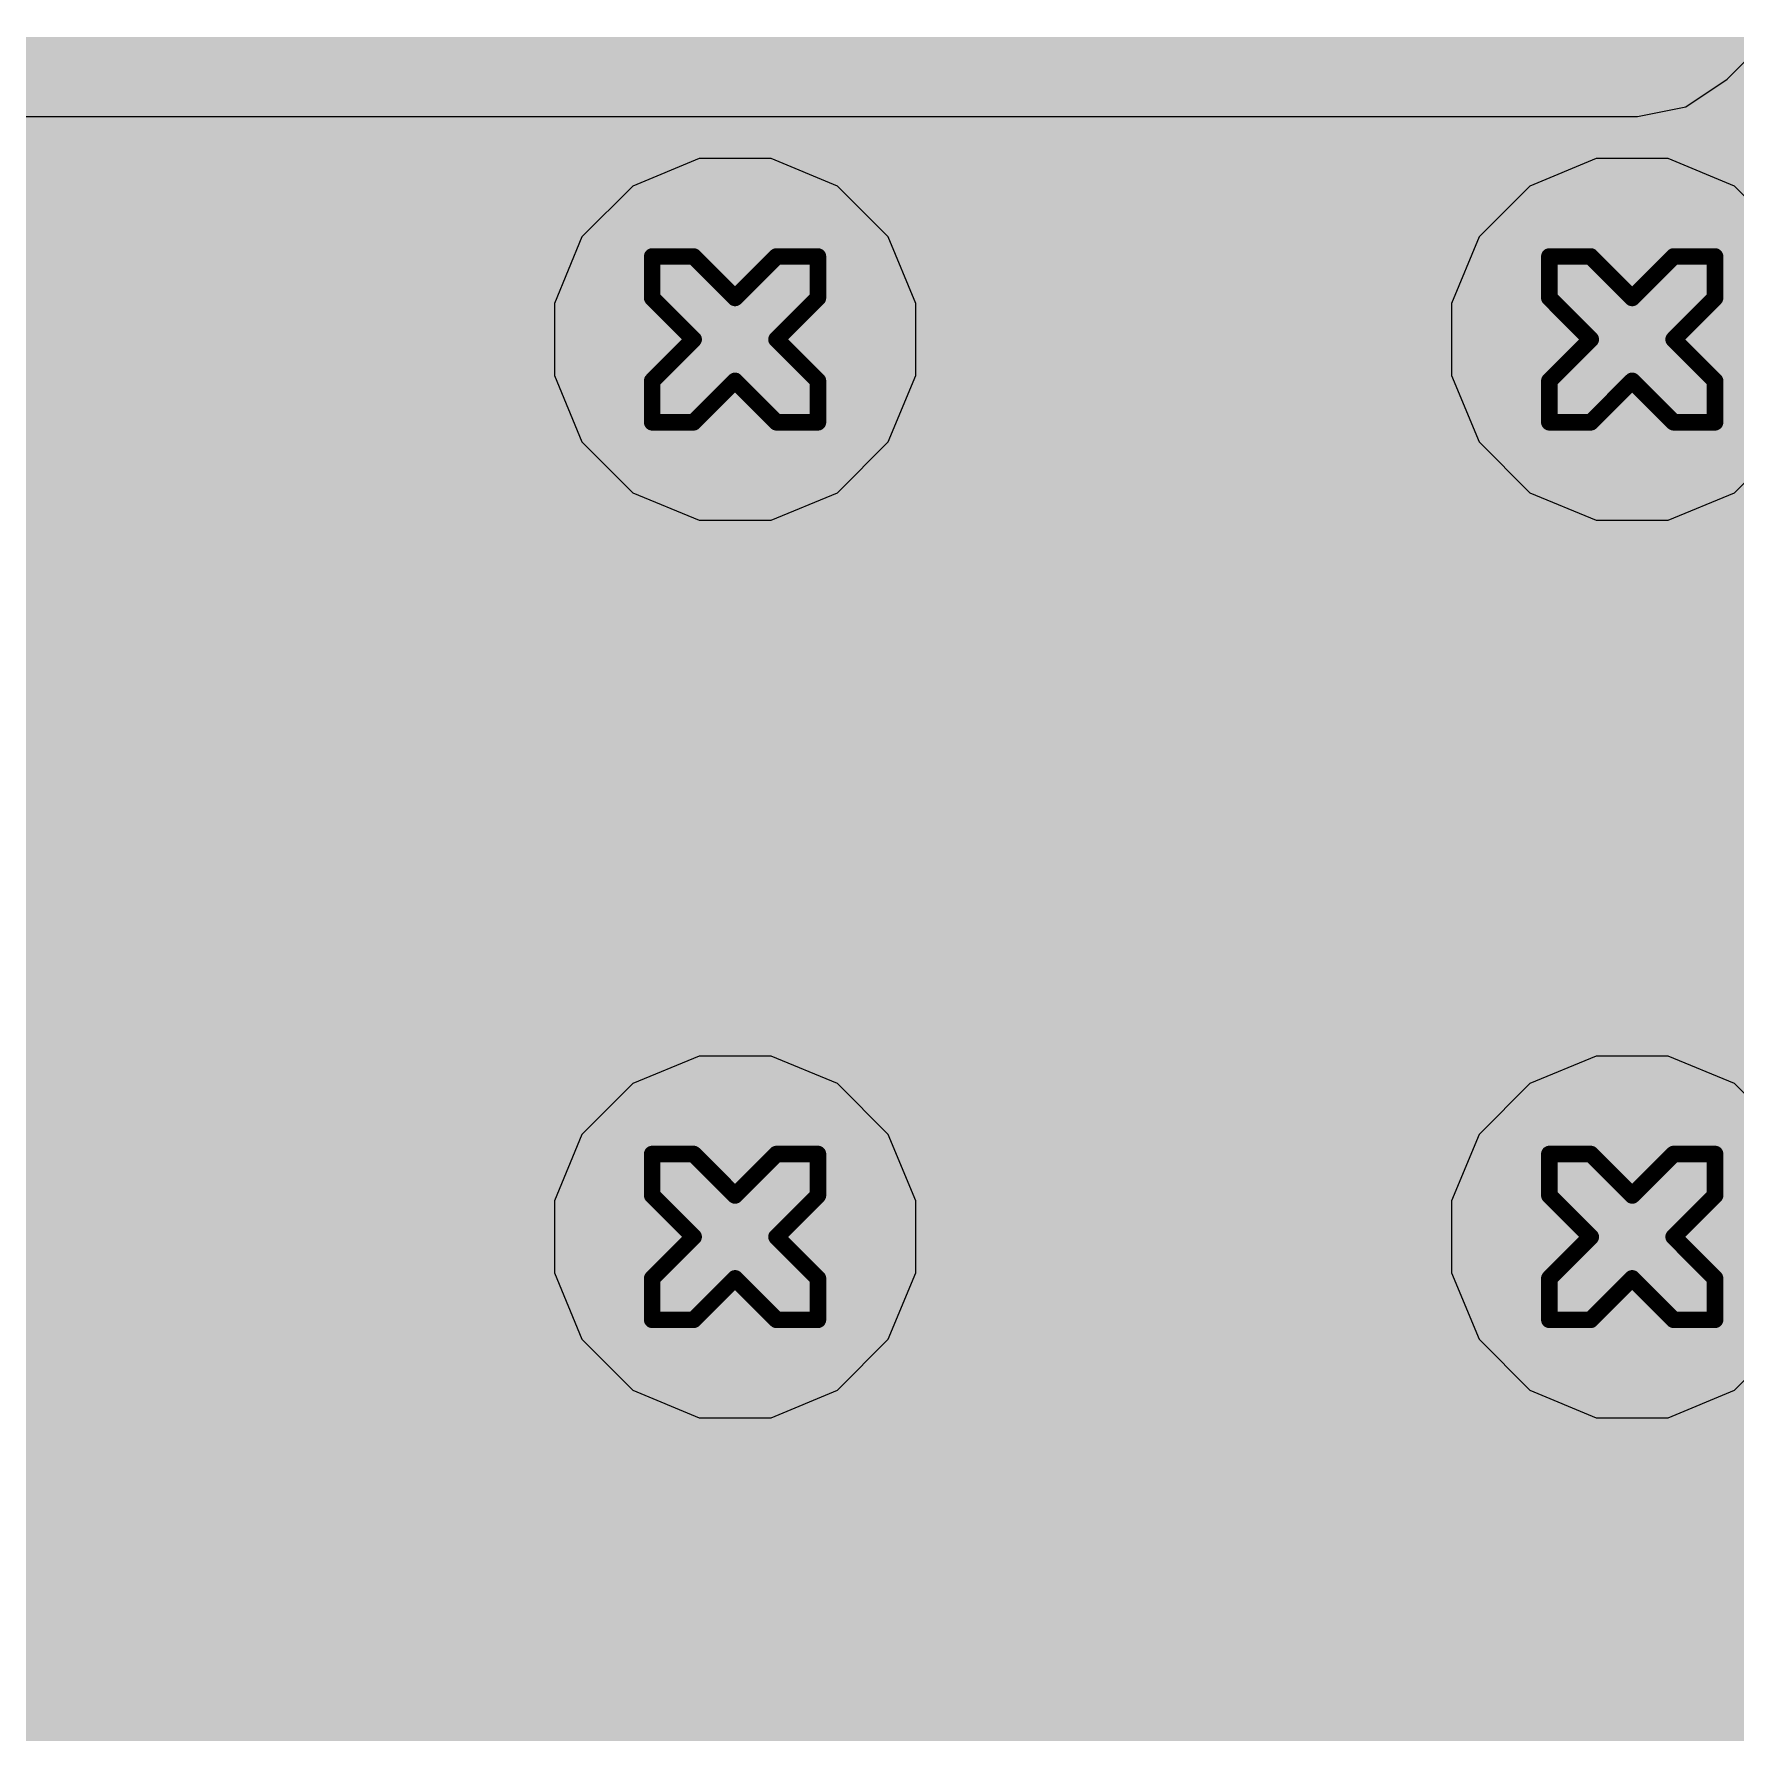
# Model space of a CAD drawing. Header units: inches. Extents: x -11 to 5379, y 0 to 5429.
# Drawn here: x 200.06 to 205.27, y 39.34 to 44.54 of the extents above; entities that cross this region are included whole.
import ezdxf

# ---------------------------------------------------------------- set-up
doc = ezdxf.new("R2010")
doc.units = ezdxf.units.IN
for name, color, linetype in [('Bottom Layer', 5, 'Continuous'), ('Drill Drawing', 1, 'Continuous'), ('GND', 16, 'Continuous'), ('PWR', 76, 'Continuous'), ('Top Layer', 1, 'Continuous'), ('Top Paste', 8, 'Continuous'), ('Top Solder', 216, 'Continuous'), ('Via Holes', 16, 'Continuous')]:
    doc.layers.add(name, color=color, linetype=linetype)

# ---------------------------------------------------------------- blocks, each defined once
blk = doc.blocks.new('QFN_64_EP_9_9__155')
at = {"layer": 'Top Layer'}
blk.add_hatch(color=1, dxfattribs=at).paths.add_polyline_path([(3.575, -3.575), (-3.575, -3.575), (-3.575, 3.575), (3.575, 3.575)])
at = {"layer": 'Top Paste'}
blk.add_hatch(color=8, dxfattribs=at).paths.add_polyline_path([(3.575, -3.575), (-3.575, -3.575), (-3.575, 3.575), (3.575, 3.575)])
at = {"layer": 'Top Solder'}
blk.add_hatch(color=216, dxfattribs=at).paths.add_polyline_path([(3.6766, -3.6766), (-3.6766, -3.6766), (-3.6766, 3.6766), (3.6766, 3.6766)])

msp = doc.modelspace()

# ---------------------------------------------------------------- hatches: boundary and pattern name
at = {"layer": 'Bottom Layer'}
h = msp.add_hatch(color=5, dxfattribs=at)
edge = h.paths.add_edge_path()
edge.add_arc((202.2067, 43.607), 0.3, 0, 360)
h = msp.add_hatch(color=5, dxfattribs=at)
edge = h.paths.add_edge_path()
edge.add_arc((204.9567, 43.607), 0.3, 0, 360)
h = msp.add_hatch(color=5, dxfattribs=at)
edge = h.paths.add_edge_path()
edge.add_arc((202.2067, 40.857), 0.3, 0, 360)
h = msp.add_hatch(color=5, dxfattribs=at)
edge = h.paths.add_edge_path()
edge.add_arc((204.9567, 40.857), 0.3, 0, 360)
at = {"layer": 'GND'}
h = msp.add_hatch(color=16, dxfattribs=at)
edge = h.paths.add_edge_path()
edge.add_arc((202.2067, 43.607), 0.3, 0, 360)
h = msp.add_hatch(color=16, dxfattribs=at)
edge = h.paths.add_edge_path()
edge.add_arc((204.9567, 43.607), 0.3, 0, 360)
h = msp.add_hatch(color=16, dxfattribs=at)
edge = h.paths.add_edge_path()
edge.add_arc((202.2067, 40.857), 0.3, 0, 360)
h = msp.add_hatch(color=16, dxfattribs=at)
edge = h.paths.add_edge_path()
edge.add_arc((204.9567, 40.857), 0.3, 0, 360)
at = {"layer": 'PWR'}
h = msp.add_hatch(color=76, dxfattribs=at)
edge = h.paths.add_edge_path()
edge.add_arc((202.2067, 43.607), 0.3, 0, 360)
h = msp.add_hatch(color=76, dxfattribs=at)
edge = h.paths.add_edge_path()
edge.add_arc((204.9567, 43.607), 0.3, 0, 360)
h = msp.add_hatch(color=76, dxfattribs=at)
edge = h.paths.add_edge_path()
edge.add_arc((202.2067, 40.857), 0.3, 0, 360)
h = msp.add_hatch(color=76, dxfattribs=at)
edge = h.paths.add_edge_path()
edge.add_arc((204.9567, 40.857), 0.3, 0, 360)
at = {"layer": 'Top Layer'}
h = msp.add_hatch(color=1, dxfattribs=at)
edge = h.paths.add_edge_path()
edge.add_arc((202.2067, 43.607), 0.3, 0, 360)
h = msp.add_hatch(color=1, dxfattribs=at)
edge = h.paths.add_edge_path()
edge.add_arc((204.9567, 43.607), 0.3, 0, 360)
h = msp.add_hatch(color=1, dxfattribs=at)
edge = h.paths.add_edge_path()
edge.add_arc((202.2067, 40.857), 0.3, 0, 360)
h = msp.add_hatch(color=1, dxfattribs=at)
edge = h.paths.add_edge_path()
edge.add_arc((204.9567, 40.857), 0.3, 0, 360)
at = {"layer": 'Via Holes'}
h = msp.add_hatch(color=7, dxfattribs=at)
edge = h.paths.add_edge_path()
edge.add_arc((202.2067, 43.607), 0.15, 0, 360)
h = msp.add_hatch(color=7, dxfattribs=at)
edge = h.paths.add_edge_path()
edge.add_arc((204.9567, 43.607), 0.15, 0, 360)
h = msp.add_hatch(color=7, dxfattribs=at)
edge = h.paths.add_edge_path()
edge.add_arc((202.2067, 40.857), 0.15, 0, 360)
h = msp.add_hatch(color=7, dxfattribs=at)
edge = h.paths.add_edge_path()
edge.add_arc((204.9567, 40.857), 0.15, 0, 360)

# ---------------------------------------------------------------- linework, layer by layer
at = {"layer": 'Bottom Layer'}
for p, q in [((205.2473, 44.4039), (206.1064, 45.263)), ((205.1213, 44.3197), (205.2473, 44.4039)), ((204.9726, 44.2901), (205.1213, 44.3197)), ((199.4985, 44.2901), (204.9726, 44.2901))]:
    msp.add_line(p, q, dxfattribs=at)
at = {"layer": 'Drill Drawing'}
for points in [[(201.9527, 43.734, 0.0508, 0.0508, 0), (201.9527, 43.861, 0.0508, 0.0508, 0)], [(201.9527, 43.861, 0.0508, 0.0508, 0), (202.0797, 43.861, 0.0508, 0.0508, 0)], [(202.0797, 43.861, 0.0508, 0.0508, 0), (202.2067, 43.734, 0.0508, 0.0508, 0)], [(202.2067, 43.734, 0.0508, 0.0508, 0), (202.3337, 43.861, 0.0508, 0.0508, 0)], [(202.3337, 43.861, 0.0508, 0.0508, 0), (202.4607, 43.861, 0.0508, 0.0508, 0)], [(202.4607, 43.734, 0.0508, 0.0508, 0), (202.4607, 43.861, 0.0508, 0.0508, 0)], [(204.7027, 43.734, 0.0508, 0.0508, 0), (204.7027, 43.861, 0.0508, 0.0508, 0)], [(204.7027, 43.861, 0.0508, 0.0508, 0), (204.8297, 43.861, 0.0508, 0.0508, 0)], [(204.8297, 43.861, 0.0508, 0.0508, 0), (204.9567, 43.734, 0.0508, 0.0508, 0)], [(204.9567, 43.734, 0.0508, 0.0508, 0), (205.0837, 43.861, 0.0508, 0.0508, 0)], [(205.0837, 43.861, 0.0508, 0.0508, 0), (205.2107, 43.861, 0.0508, 0.0508, 0)], [(205.2107, 43.734, 0.0508, 0.0508, 0), (205.2107, 43.861, 0.0508, 0.0508, 0)], [(201.9527, 43.734, 0.0508, 0.0508, 0), (202.0797, 43.607, 0.0508, 0.0508, 0)], [(202.3337, 43.607, 0.0508, 0.0508, 0), (202.4607, 43.734, 0.0508, 0.0508, 0)], [(204.7027, 43.734, 0.0508, 0.0508, 0), (204.8297, 43.607, 0.0508, 0.0508, 0)], [(205.0837, 43.607, 0.0508, 0.0508, 0), (205.2107, 43.734, 0.0508, 0.0508, 0)], [(201.9527, 43.48, 0.0508, 0.0508, 0), (202.0797, 43.607, 0.0508, 0.0508, 0)], [(202.3337, 43.607, 0.0508, 0.0508, 0), (202.4607, 43.48, 0.0508, 0.0508, 0)], [(204.7027, 43.48, 0.0508, 0.0508, 0), (204.8297, 43.607, 0.0508, 0.0508, 0)], [(205.0837, 43.607, 0.0508, 0.0508, 0), (205.2107, 43.48, 0.0508, 0.0508, 0)], [(201.9527, 43.353, 0.0508, 0.0508, 0), (201.9527, 43.48, 0.0508, 0.0508, 0)], [(202.0797, 43.353, 0.0508, 0.0508, 0), (202.2067, 43.48, 0.0508, 0.0508, 0)], [(202.2067, 43.48, 0.0508, 0.0508, 0), (202.3337, 43.353, 0.0508, 0.0508, 0)], [(202.4607, 43.353, 0.0508, 0.0508, 0), (202.4607, 43.48, 0.0508, 0.0508, 0)], [(204.7027, 43.353, 0.0508, 0.0508, 0), (204.7027, 43.48, 0.0508, 0.0508, 0)], [(204.8297, 43.353, 0.0508, 0.0508, 0), (204.9567, 43.48, 0.0508, 0.0508, 0)], [(204.9567, 43.48, 0.0508, 0.0508, 0), (205.0837, 43.353, 0.0508, 0.0508, 0)], [(205.2107, 43.353, 0.0508, 0.0508, 0), (205.2107, 43.48, 0.0508, 0.0508, 0)], [(201.9527, 43.353, 0.0508, 0.0508, 0), (202.0797, 43.353, 0.0508, 0.0508, 0)], [(202.3337, 43.353, 0.0508, 0.0508, 0), (202.4607, 43.353, 0.0508, 0.0508, 0)], [(204.7027, 43.353, 0.0508, 0.0508, 0), (204.8297, 43.353, 0.0508, 0.0508, 0)], [(205.0837, 43.353, 0.0508, 0.0508, 0), (205.2107, 43.353, 0.0508, 0.0508, 0)], [(201.9527, 40.984, 0.0508, 0.0508, 0), (201.9527, 41.111, 0.0508, 0.0508, 0)], [(201.9527, 41.111, 0.0508, 0.0508, 0), (202.0797, 41.111, 0.0508, 0.0508, 0)], [(202.0797, 41.111, 0.0508, 0.0508, 0), (202.2067, 40.984, 0.0508, 0.0508, 0)], [(202.2067, 40.984, 0.0508, 0.0508, 0), (202.3337, 41.111, 0.0508, 0.0508, 0)], [(202.3337, 41.111, 0.0508, 0.0508, 0), (202.4607, 41.111, 0.0508, 0.0508, 0)], [(202.4607, 40.984, 0.0508, 0.0508, 0), (202.4607, 41.111, 0.0508, 0.0508, 0)], [(204.7027, 40.984, 0.0508, 0.0508, 0), (204.7027, 41.111, 0.0508, 0.0508, 0)], [(204.7027, 41.111, 0.0508, 0.0508, 0), (204.8297, 41.111, 0.0508, 0.0508, 0)], [(204.8297, 41.111, 0.0508, 0.0508, 0), (204.9567, 40.984, 0.0508, 0.0508, 0)], [(204.9567, 40.984, 0.0508, 0.0508, 0), (205.0837, 41.111, 0.0508, 0.0508, 0)], [(205.0837, 41.111, 0.0508, 0.0508, 0), (205.2107, 41.111, 0.0508, 0.0508, 0)], [(205.2107, 40.984, 0.0508, 0.0508, 0), (205.2107, 41.111, 0.0508, 0.0508, 0)], [(201.9527, 40.984, 0.0508, 0.0508, 0), (202.0797, 40.857, 0.0508, 0.0508, 0)], [(202.3337, 40.857, 0.0508, 0.0508, 0), (202.4607, 40.984, 0.0508, 0.0508, 0)], [(204.7027, 40.984, 0.0508, 0.0508, 0), (204.8297, 40.857, 0.0508, 0.0508, 0)], [(205.0837, 40.857, 0.0508, 0.0508, 0), (205.2107, 40.984, 0.0508, 0.0508, 0)], [(201.9527, 40.73, 0.0508, 0.0508, 0), (202.0797, 40.857, 0.0508, 0.0508, 0)], [(202.3337, 40.857, 0.0508, 0.0508, 0), (202.4607, 40.73, 0.0508, 0.0508, 0)], [(204.7027, 40.73, 0.0508, 0.0508, 0), (204.8297, 40.857, 0.0508, 0.0508, 0)], [(205.0837, 40.857, 0.0508, 0.0508, 0), (205.2107, 40.73, 0.0508, 0.0508, 0)], [(201.9527, 40.603, 0.0508, 0.0508, 0), (201.9527, 40.73, 0.0508, 0.0508, 0)], [(202.0797, 40.603, 0.0508, 0.0508, 0), (202.2067, 40.73, 0.0508, 0.0508, 0)], [(202.2067, 40.73, 0.0508, 0.0508, 0), (202.3337, 40.603, 0.0508, 0.0508, 0)], [(202.4607, 40.603, 0.0508, 0.0508, 0), (202.4607, 40.73, 0.0508, 0.0508, 0)], [(204.7027, 40.603, 0.0508, 0.0508, 0), (204.7027, 40.73, 0.0508, 0.0508, 0)], [(204.8297, 40.603, 0.0508, 0.0508, 0), (204.9567, 40.73, 0.0508, 0.0508, 0)], [(204.9567, 40.73, 0.0508, 0.0508, 0), (205.0837, 40.603, 0.0508, 0.0508, 0)], [(205.2107, 40.603, 0.0508, 0.0508, 0), (205.2107, 40.73, 0.0508, 0.0508, 0)], [(201.9527, 40.603, 0.0508, 0.0508, 0), (202.0797, 40.603, 0.0508, 0.0508, 0)], [(202.3337, 40.603, 0.0508, 0.0508, 0), (202.4607, 40.603, 0.0508, 0.0508, 0)], [(204.7027, 40.603, 0.0508, 0.0508, 0), (204.8297, 40.603, 0.0508, 0.0508, 0)], [(205.0837, 40.603, 0.0508, 0.0508, 0), (205.2107, 40.603, 0.0508, 0.0508, 0)]]:
    msp.add_lwpolyline(points, format="xyseb", dxfattribs=at)
for points in [[(201.94, 43.861, 0.0254, 0.0254, 1), (201.9654, 43.861, 0.0254, 0.0254, 1)], [(201.94, 43.861, 0.0254, 0.0254, 1), (201.9654, 43.861, 0.0254, 0.0254, 1)], [(202.067, 43.861, 0.0254, 0.0254, 1), (202.0924, 43.861, 0.0254, 0.0254, 1)], [(202.067, 43.861, 0.0254, 0.0254, 1), (202.0924, 43.861, 0.0254, 0.0254, 1)], [(202.321, 43.861, 0.0254, 0.0254, 1), (202.3464, 43.861, 0.0254, 0.0254, 1)], [(202.321, 43.861, 0.0254, 0.0254, 1), (202.3464, 43.861, 0.0254, 0.0254, 1)], [(202.448, 43.861, 0.0254, 0.0254, 1), (202.4734, 43.861, 0.0254, 0.0254, 1)], [(202.448, 43.861, 0.0254, 0.0254, 1), (202.4734, 43.861, 0.0254, 0.0254, 1)], [(204.69, 43.861, 0.0254, 0.0254, 1), (204.7154, 43.861, 0.0254, 0.0254, 1)], [(204.69, 43.861, 0.0254, 0.0254, 1), (204.7154, 43.861, 0.0254, 0.0254, 1)], [(204.817, 43.861, 0.0254, 0.0254, 1), (204.8424, 43.861, 0.0254, 0.0254, 1)], [(204.817, 43.861, 0.0254, 0.0254, 1), (204.8424, 43.861, 0.0254, 0.0254, 1)], [(205.071, 43.861, 0.0254, 0.0254, 1), (205.0964, 43.861, 0.0254, 0.0254, 1)], [(205.071, 43.861, 0.0254, 0.0254, 1), (205.0964, 43.861, 0.0254, 0.0254, 1)], [(205.198, 43.861, 0.0254, 0.0254, 1), (205.2234, 43.861, 0.0254, 0.0254, 1)], [(205.198, 43.861, 0.0254, 0.0254, 1), (205.2234, 43.861, 0.0254, 0.0254, 1)], [(201.94, 43.734, 0.0254, 0.0254, 1), (201.9654, 43.734, 0.0254, 0.0254, 1)], [(201.94, 43.734, 0.0254, 0.0254, 1), (201.9654, 43.734, 0.0254, 0.0254, 1)], [(202.194, 43.734, 0.0254, 0.0254, 1), (202.2194, 43.734, 0.0254, 0.0254, 1)], [(202.194, 43.734, 0.0254, 0.0254, 1), (202.2194, 43.734, 0.0254, 0.0254, 1)], [(202.448, 43.734, 0.0254, 0.0254, 1), (202.4734, 43.734, 0.0254, 0.0254, 1)], [(202.448, 43.734, 0.0254, 0.0254, 1), (202.4734, 43.734, 0.0254, 0.0254, 1)], [(204.69, 43.734, 0.0254, 0.0254, 1), (204.7154, 43.734, 0.0254, 0.0254, 1)], [(204.69, 43.734, 0.0254, 0.0254, 1), (204.7154, 43.734, 0.0254, 0.0254, 1)], [(204.944, 43.734, 0.0254, 0.0254, 1), (204.9694, 43.734, 0.0254, 0.0254, 1)], [(204.944, 43.734, 0.0254, 0.0254, 1), (204.9694, 43.734, 0.0254, 0.0254, 1)], [(205.198, 43.734, 0.0254, 0.0254, 1), (205.2234, 43.734, 0.0254, 0.0254, 1)], [(205.198, 43.734, 0.0254, 0.0254, 1), (205.2234, 43.734, 0.0254, 0.0254, 1)], [(202.067, 43.607, 0.0254, 0.0254, 1), (202.0924, 43.607, 0.0254, 0.0254, 1)], [(202.067, 43.607, 0.0254, 0.0254, 1), (202.0924, 43.607, 0.0254, 0.0254, 1)], [(202.321, 43.607, 0.0254, 0.0254, 1), (202.3464, 43.607, 0.0254, 0.0254, 1)], [(202.321, 43.607, 0.0254, 0.0254, 1), (202.3464, 43.607, 0.0254, 0.0254, 1)], [(204.817, 43.607, 0.0254, 0.0254, 1), (204.8424, 43.607, 0.0254, 0.0254, 1)], [(204.817, 43.607, 0.0254, 0.0254, 1), (204.8424, 43.607, 0.0254, 0.0254, 1)], [(205.071, 43.607, 0.0254, 0.0254, 1), (205.0964, 43.607, 0.0254, 0.0254, 1)], [(205.071, 43.607, 0.0254, 0.0254, 1), (205.0964, 43.607, 0.0254, 0.0254, 1)], [(201.94, 43.48, 0.0254, 0.0254, 1), (201.9654, 43.48, 0.0254, 0.0254, 1)], [(201.94, 43.48, 0.0254, 0.0254, 1), (201.9654, 43.48, 0.0254, 0.0254, 1)], [(202.194, 43.48, 0.0254, 0.0254, 1), (202.2194, 43.48, 0.0254, 0.0254, 1)], [(202.194, 43.48, 0.0254, 0.0254, 1), (202.2194, 43.48, 0.0254, 0.0254, 1)], [(202.448, 43.48, 0.0254, 0.0254, 1), (202.4734, 43.48, 0.0254, 0.0254, 1)], [(202.448, 43.48, 0.0254, 0.0254, 1), (202.4734, 43.48, 0.0254, 0.0254, 1)], [(204.69, 43.48, 0.0254, 0.0254, 1), (204.7154, 43.48, 0.0254, 0.0254, 1)], [(204.69, 43.48, 0.0254, 0.0254, 1), (204.7154, 43.48, 0.0254, 0.0254, 1)], [(204.944, 43.48, 0.0254, 0.0254, 1), (204.9694, 43.48, 0.0254, 0.0254, 1)], [(204.944, 43.48, 0.0254, 0.0254, 1), (204.9694, 43.48, 0.0254, 0.0254, 1)], [(205.198, 43.48, 0.0254, 0.0254, 1), (205.2234, 43.48, 0.0254, 0.0254, 1)], [(205.198, 43.48, 0.0254, 0.0254, 1), (205.2234, 43.48, 0.0254, 0.0254, 1)], [(201.94, 43.353, 0.0254, 0.0254, 1), (201.9654, 43.353, 0.0254, 0.0254, 1)], [(201.94, 43.353, 0.0254, 0.0254, 1), (201.9654, 43.353, 0.0254, 0.0254, 1)], [(202.067, 43.353, 0.0254, 0.0254, 1), (202.0924, 43.353, 0.0254, 0.0254, 1)], [(202.067, 43.353, 0.0254, 0.0254, 1), (202.0924, 43.353, 0.0254, 0.0254, 1)], [(202.321, 43.353, 0.0254, 0.0254, 1), (202.3464, 43.353, 0.0254, 0.0254, 1)], [(202.321, 43.353, 0.0254, 0.0254, 1), (202.3464, 43.353, 0.0254, 0.0254, 1)], [(202.448, 43.353, 0.0254, 0.0254, 1), (202.4734, 43.353, 0.0254, 0.0254, 1)], [(202.448, 43.353, 0.0254, 0.0254, 1), (202.4734, 43.353, 0.0254, 0.0254, 1)], [(204.69, 43.353, 0.0254, 0.0254, 1), (204.7154, 43.353, 0.0254, 0.0254, 1)], [(204.69, 43.353, 0.0254, 0.0254, 1), (204.7154, 43.353, 0.0254, 0.0254, 1)], [(204.817, 43.353, 0.0254, 0.0254, 1), (204.8424, 43.353, 0.0254, 0.0254, 1)], [(204.817, 43.353, 0.0254, 0.0254, 1), (204.8424, 43.353, 0.0254, 0.0254, 1)], [(205.071, 43.353, 0.0254, 0.0254, 1), (205.0964, 43.353, 0.0254, 0.0254, 1)], [(205.071, 43.353, 0.0254, 0.0254, 1), (205.0964, 43.353, 0.0254, 0.0254, 1)], [(205.198, 43.353, 0.0254, 0.0254, 1), (205.2234, 43.353, 0.0254, 0.0254, 1)], [(205.198, 43.353, 0.0254, 0.0254, 1), (205.2234, 43.353, 0.0254, 0.0254, 1)], [(201.94, 41.111, 0.0254, 0.0254, 1), (201.9654, 41.111, 0.0254, 0.0254, 1)], [(201.94, 41.111, 0.0254, 0.0254, 1), (201.9654, 41.111, 0.0254, 0.0254, 1)], [(202.067, 41.111, 0.0254, 0.0254, 1), (202.0924, 41.111, 0.0254, 0.0254, 1)], [(202.067, 41.111, 0.0254, 0.0254, 1), (202.0924, 41.111, 0.0254, 0.0254, 1)], [(202.321, 41.111, 0.0254, 0.0254, 1), (202.3464, 41.111, 0.0254, 0.0254, 1)], [(202.321, 41.111, 0.0254, 0.0254, 1), (202.3464, 41.111, 0.0254, 0.0254, 1)], [(202.448, 41.111, 0.0254, 0.0254, 1), (202.4734, 41.111, 0.0254, 0.0254, 1)], [(202.448, 41.111, 0.0254, 0.0254, 1), (202.4734, 41.111, 0.0254, 0.0254, 1)], [(204.69, 41.111, 0.0254, 0.0254, 1), (204.7154, 41.111, 0.0254, 0.0254, 1)], [(204.69, 41.111, 0.0254, 0.0254, 1), (204.7154, 41.111, 0.0254, 0.0254, 1)], [(204.817, 41.111, 0.0254, 0.0254, 1), (204.8424, 41.111, 0.0254, 0.0254, 1)], [(204.817, 41.111, 0.0254, 0.0254, 1), (204.8424, 41.111, 0.0254, 0.0254, 1)], [(205.071, 41.111, 0.0254, 0.0254, 1), (205.0964, 41.111, 0.0254, 0.0254, 1)], [(205.071, 41.111, 0.0254, 0.0254, 1), (205.0964, 41.111, 0.0254, 0.0254, 1)], [(205.198, 41.111, 0.0254, 0.0254, 1), (205.2234, 41.111, 0.0254, 0.0254, 1)], [(205.198, 41.111, 0.0254, 0.0254, 1), (205.2234, 41.111, 0.0254, 0.0254, 1)], [(201.94, 40.984, 0.0254, 0.0254, 1), (201.9654, 40.984, 0.0254, 0.0254, 1)], [(201.94, 40.984, 0.0254, 0.0254, 1), (201.9654, 40.984, 0.0254, 0.0254, 1)], [(202.194, 40.984, 0.0254, 0.0254, 1), (202.2194, 40.984, 0.0254, 0.0254, 1)], [(202.194, 40.984, 0.0254, 0.0254, 1), (202.2194, 40.984, 0.0254, 0.0254, 1)], [(202.448, 40.984, 0.0254, 0.0254, 1), (202.4734, 40.984, 0.0254, 0.0254, 1)], [(202.448, 40.984, 0.0254, 0.0254, 1), (202.4734, 40.984, 0.0254, 0.0254, 1)], [(204.69, 40.984, 0.0254, 0.0254, 1), (204.7154, 40.984, 0.0254, 0.0254, 1)], [(204.69, 40.984, 0.0254, 0.0254, 1), (204.7154, 40.984, 0.0254, 0.0254, 1)], [(204.944, 40.984, 0.0254, 0.0254, 1), (204.9694, 40.984, 0.0254, 0.0254, 1)], [(204.944, 40.984, 0.0254, 0.0254, 1), (204.9694, 40.984, 0.0254, 0.0254, 1)], [(205.198, 40.984, 0.0254, 0.0254, 1), (205.2234, 40.984, 0.0254, 0.0254, 1)], [(205.198, 40.984, 0.0254, 0.0254, 1), (205.2234, 40.984, 0.0254, 0.0254, 1)], [(202.067, 40.857, 0.0254, 0.0254, 1), (202.0924, 40.857, 0.0254, 0.0254, 1)], [(202.067, 40.857, 0.0254, 0.0254, 1), (202.0924, 40.857, 0.0254, 0.0254, 1)], [(202.321, 40.857, 0.0254, 0.0254, 1), (202.3464, 40.857, 0.0254, 0.0254, 1)], [(202.321, 40.857, 0.0254, 0.0254, 1), (202.3464, 40.857, 0.0254, 0.0254, 1)], [(204.817, 40.857, 0.0254, 0.0254, 1), (204.8424, 40.857, 0.0254, 0.0254, 1)], [(204.817, 40.857, 0.0254, 0.0254, 1), (204.8424, 40.857, 0.0254, 0.0254, 1)], [(205.071, 40.857, 0.0254, 0.0254, 1), (205.0964, 40.857, 0.0254, 0.0254, 1)], [(205.071, 40.857, 0.0254, 0.0254, 1), (205.0964, 40.857, 0.0254, 0.0254, 1)], [(201.94, 40.73, 0.0254, 0.0254, 1), (201.9654, 40.73, 0.0254, 0.0254, 1)], [(201.94, 40.73, 0.0254, 0.0254, 1), (201.9654, 40.73, 0.0254, 0.0254, 1)], [(202.194, 40.73, 0.0254, 0.0254, 1), (202.2194, 40.73, 0.0254, 0.0254, 1)], [(202.194, 40.73, 0.0254, 0.0254, 1), (202.2194, 40.73, 0.0254, 0.0254, 1)], [(202.448, 40.73, 0.0254, 0.0254, 1), (202.4734, 40.73, 0.0254, 0.0254, 1)], [(202.448, 40.73, 0.0254, 0.0254, 1), (202.4734, 40.73, 0.0254, 0.0254, 1)], [(204.69, 40.73, 0.0254, 0.0254, 1), (204.7154, 40.73, 0.0254, 0.0254, 1)], [(204.69, 40.73, 0.0254, 0.0254, 1), (204.7154, 40.73, 0.0254, 0.0254, 1)], [(204.944, 40.73, 0.0254, 0.0254, 1), (204.9694, 40.73, 0.0254, 0.0254, 1)], [(204.944, 40.73, 0.0254, 0.0254, 1), (204.9694, 40.73, 0.0254, 0.0254, 1)], [(205.198, 40.73, 0.0254, 0.0254, 1), (205.2234, 40.73, 0.0254, 0.0254, 1)], [(205.198, 40.73, 0.0254, 0.0254, 1), (205.2234, 40.73, 0.0254, 0.0254, 1)], [(201.94, 40.603, 0.0254, 0.0254, 1), (201.9654, 40.603, 0.0254, 0.0254, 1)], [(201.94, 40.603, 0.0254, 0.0254, 1), (201.9654, 40.603, 0.0254, 0.0254, 1)], [(202.067, 40.603, 0.0254, 0.0254, 1), (202.0924, 40.603, 0.0254, 0.0254, 1)], [(202.067, 40.603, 0.0254, 0.0254, 1), (202.0924, 40.603, 0.0254, 0.0254, 1)], [(202.321, 40.603, 0.0254, 0.0254, 1), (202.3464, 40.603, 0.0254, 0.0254, 1)], [(202.321, 40.603, 0.0254, 0.0254, 1), (202.3464, 40.603, 0.0254, 0.0254, 1)], [(202.448, 40.603, 0.0254, 0.0254, 1), (202.4734, 40.603, 0.0254, 0.0254, 1)], [(202.448, 40.603, 0.0254, 0.0254, 1), (202.4734, 40.603, 0.0254, 0.0254, 1)], [(204.69, 40.603, 0.0254, 0.0254, 1), (204.7154, 40.603, 0.0254, 0.0254, 1)], [(204.69, 40.603, 0.0254, 0.0254, 1), (204.7154, 40.603, 0.0254, 0.0254, 1)], [(204.817, 40.603, 0.0254, 0.0254, 1), (204.8424, 40.603, 0.0254, 0.0254, 1)], [(204.817, 40.603, 0.0254, 0.0254, 1), (204.8424, 40.603, 0.0254, 0.0254, 1)], [(205.071, 40.603, 0.0254, 0.0254, 1), (205.0964, 40.603, 0.0254, 0.0254, 1)], [(205.071, 40.603, 0.0254, 0.0254, 1), (205.0964, 40.603, 0.0254, 0.0254, 1)], [(205.198, 40.603, 0.0254, 0.0254, 1), (205.2234, 40.603, 0.0254, 0.0254, 1)], [(205.198, 40.603, 0.0254, 0.0254, 1), (205.2234, 40.603, 0.0254, 0.0254, 1)]]:
    msp.add_lwpolyline(points, format="xyseb", close=True, dxfattribs=at)
at = {"layer": 'PWR'}
for p, q in [((202.0965, 44.161), (201.8929, 44.0766)), ((202.3169, 44.161), (202.0965, 44.161)), ((202.5205, 44.0766), (202.3169, 44.161)), ((204.8465, 44.161), (204.6429, 44.0766)), ((205.0669, 44.161), (204.8465, 44.161)), ((205.2705, 44.0766), (205.0669, 44.161)), ((201.8929, 44.0766), (201.7371, 43.9208)), ((202.6764, 43.9208), (202.5205, 44.0766)), ((204.6429, 44.0766), (204.4871, 43.9208)), ((205.4264, 43.9208), (205.2705, 44.0766)), ((201.7371, 43.9208), (201.6527, 43.7172)), ((202.7607, 43.7172), (202.6764, 43.9208)), ((204.4871, 43.9208), (204.4027, 43.7172)), ((201.6527, 43.7172), (201.6527, 43.4968)), ((202.7607, 43.4968), (202.7607, 43.7172)), ((204.4027, 43.7172), (204.4027, 43.4968)), ((201.6527, 43.4968), (201.7371, 43.2932)), ((202.6764, 43.2932), (202.7607, 43.4968)), ((204.4027, 43.4968), (204.4871, 43.2932)), ((201.7371, 43.2932), (201.8929, 43.1373)), ((202.5205, 43.1373), (202.6764, 43.2932)), ((204.4871, 43.2932), (204.6429, 43.1373)), ((205.2705, 43.1373), (205.4264, 43.2932)), ((201.8929, 43.1373), (202.0965, 43.053)), ((202.3169, 43.053), (202.5205, 43.1373)), ((204.6429, 43.1373), (204.8465, 43.053)), ((205.0669, 43.053), (205.2705, 43.1373)), ((202.0965, 43.053), (202.3169, 43.053)), ((204.8465, 43.053), (205.0669, 43.053)), ((202.0965, 41.411), (201.8929, 41.3266)), ((202.3169, 41.411), (202.0965, 41.411)), ((202.5205, 41.3266), (202.3169, 41.411)), ((204.8465, 41.411), (204.6429, 41.3266)), ((205.0669, 41.411), (204.8465, 41.411)), ((205.2705, 41.3266), (205.0669, 41.411)), ((201.8929, 41.3266), (201.7371, 41.1708)), ((202.6764, 41.1708), (202.5205, 41.3266)), ((204.6429, 41.3266), (204.4871, 41.1708)), ((205.4264, 41.1708), (205.2705, 41.3266)), ((201.7371, 41.1708), (201.6527, 40.9672)), ((202.7607, 40.9672), (202.6764, 41.1708)), ((204.4871, 41.1708), (204.4027, 40.9672)), ((201.6527, 40.9672), (201.6527, 40.7468)), ((202.7607, 40.7468), (202.7607, 40.9672)), ((204.4027, 40.9672), (204.4027, 40.7468)), ((201.6527, 40.7468), (201.7371, 40.5432)), ((202.6764, 40.5432), (202.7607, 40.7468)), ((204.4027, 40.7468), (204.4871, 40.5432)), ((201.7371, 40.5432), (201.8929, 40.3873)), ((202.5205, 40.3873), (202.6764, 40.5432)), ((204.4871, 40.5432), (204.6429, 40.3873)), ((205.2705, 40.3873), (205.4264, 40.5432)), ((201.8929, 40.3873), (202.0965, 40.303)), ((202.3169, 40.303), (202.5205, 40.3873)), ((204.6429, 40.3873), (204.8465, 40.303)), ((205.0669, 40.303), (205.2705, 40.3873)), ((202.0965, 40.303), (202.3169, 40.303)), ((204.8465, 40.303), (205.0669, 40.303))]:
    msp.add_line(p, q, dxfattribs=at)

# ---------------------------------------------------------------- block references
at = {"rotation": 180}
msp.add_blockref('QFN_64_EP_9_9__155', (202.2067, 40.857), dxfattribs=at)

doc.saveas('drawing.dxf')
